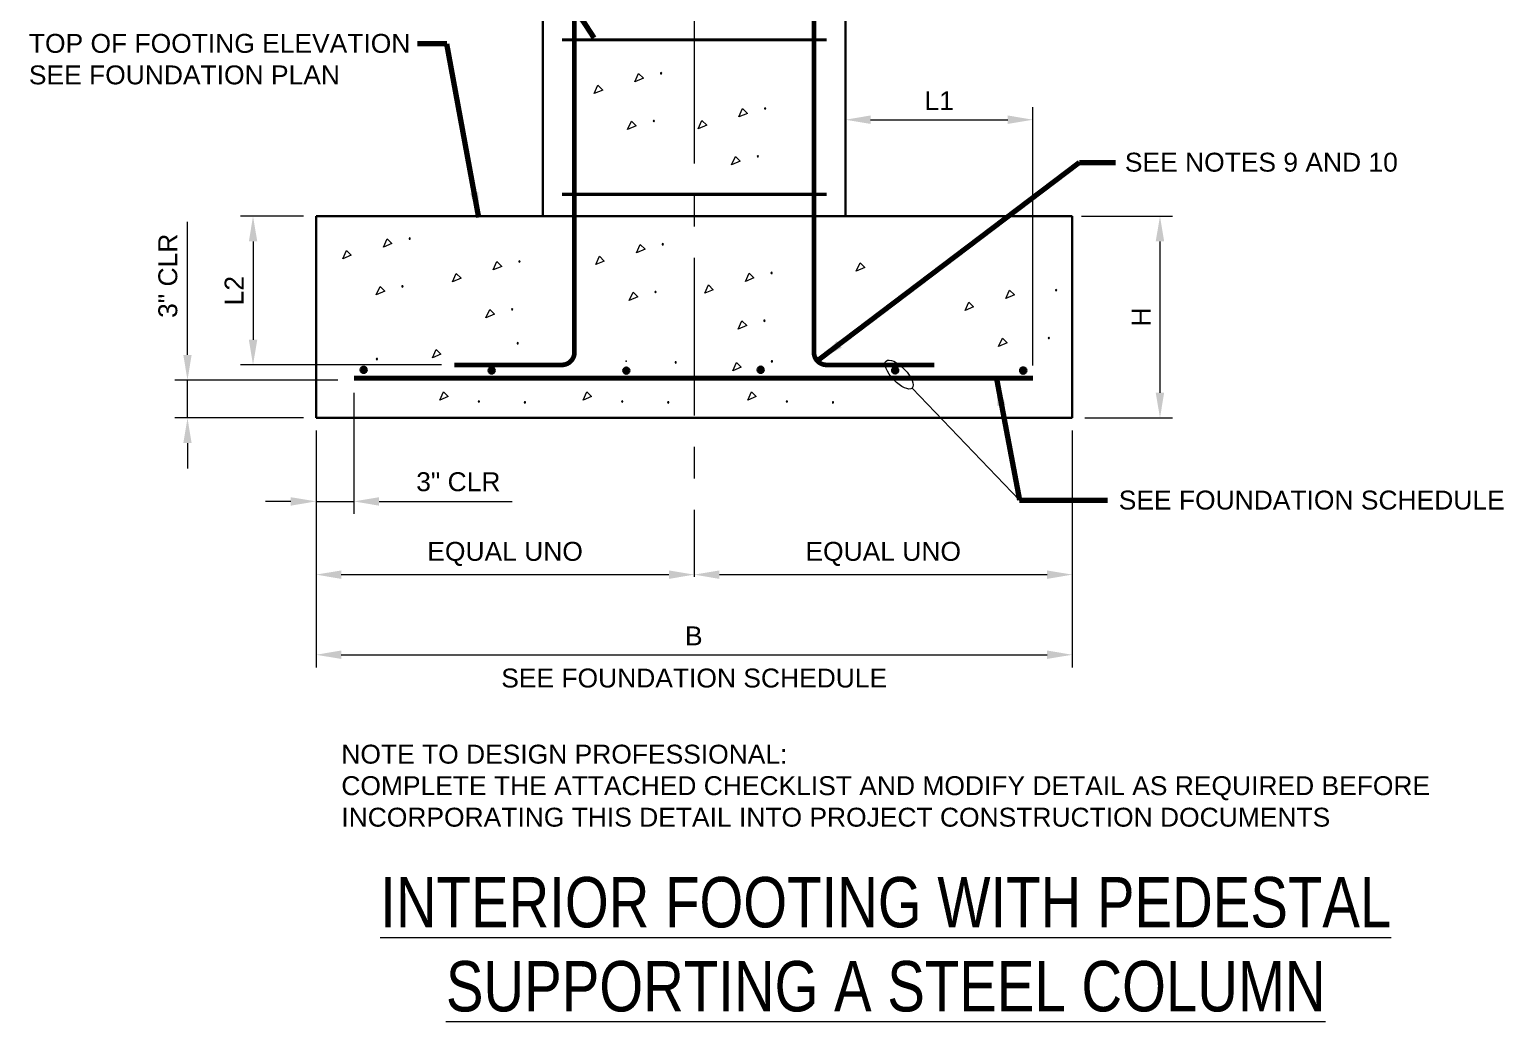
# Model space of a CAD drawing. Header units: inches. Extents: x -285 to -149, y 1893 to 2063.
# Drawn here: x -284.5 to -167.6, y 1893.1 to 1971.9 of the extents above; entities that cross this region are included whole.
import ezdxf

# ---------------------------------------------------------------- set-up
doc = ezdxf.new("R2010")
doc.units = ezdxf.units.IN
doc.header["$LTSCALE"] = 5
doc.header["$MEASUREMENT"] = 0
doc.linetypes.add('CENTER', pattern=[2, 1.25, -0.25, 0.25, -0.25])
doc.linetypes.add('CENTERX2', pattern=[4, 2.5, -0.5, 0.5, -0.5])
for name, color, linetype, lineweight in [('S-ANNO-DIMS', 1, 'Continuous', 20), ('S-ANNO-TEXT', 7, 'Continuous', 20), ('S-DELT-PATT', 7, 'Continuous', 15), ('S-DETL', 3, 'Continuous', 30), ('S-GRID', 9, 'CENTER', 20)]:
    doc.layers.add(name, color=color, linetype=linetype, lineweight=lineweight)
doc.styles.add('Romans', font='arial.ttf')
doc.dimstyles.get("Standard").update_dxf_attribs({"dimtxt": 0.18, "dimasz": 0.18, "dimexe": 0.18, "dimexo": 0.0625, "dimgap": 0.09, "dimtad": 0, "dimtih": 1, "dimtoh": 1, "dimdec": 4, "dimzin": 0, "dimdsep": 46, "dimtxsty": 'Standard', "dimcen": 0.09, "dimadec": 0, "dimazin": 0, "dimtfac": 1, "dimtdec": 4, "dimtofl": 0, "dimtmove": 0, "dimatfit": 3, "dimfxl": 1, "dimtolj": 1, "dimtzin": 0, "dimarcsym": 0})

# ---------------------------------------------------------------- blocks, each defined once
blk = doc.blocks.new('*D1')
at = {"layer": 'Defpoints', "color": 0, "transparency": 16777216}
for p in [(-259.07, 1944.03), (-271.99, 1941.03), (-261.79, 1941.03)]:
    blk.add_point(p, dxfattribs=at)
at = {"layer": 'S-ANNO-DIMS', "transparency": 16777216}
for p, q in [((-271.99, 1946.03), (-271.99, 1956.6)), ((-260.07, 1944.03), (-272.99, 1944.03)), ((-271.99, 1941.03), (-271.99, 1944.03)), ((-262.79, 1941.03), (-272.99, 1941.03)), ((-271.99, 1939.03), (-271.99, 1937.03))]:
    blk.add_line(p, q, dxfattribs=at)
for points in [[(-272.32, 1946.03), (-271.66, 1946.03), (-271.99, 1944.03)], [(-272.32, 1939.03), (-271.66, 1939.03), (-271.99, 1941.03)]]:
    blk.add_solid(points, dxfattribs=at)
at = {"layer": 'S-ANNO-DIMS', "transparency": 16777216, "insert": (-273.54, 1952.31), "char_height": 1.5, "attachment_point": 5, "rotation": 90, "style": 'Romans'}
blk.add_mtext('\\A1;3" CLR', dxfattribs=at)
blk = doc.blocks.new('*D2')
at = {"layer": 'Defpoints', "color": 0, "transparency": 16777216}
for p in [(-258.79, 1944.03), (-261.79, 1940.12), (-258.79, 1934.41)]:
    blk.add_point(p, dxfattribs=at)
at = {"layer": 'S-ANNO-DIMS', "transparency": 16777216}
for p, q in [((-258.79, 1943.03), (-258.79, 1933.41)), ((-261.79, 1939.12), (-261.79, 1933.41)), ((-263.79, 1934.41), (-265.79, 1934.41)), ((-261.79, 1934.41), (-258.79, 1934.41)), ((-256.79, 1934.41), (-246.22, 1934.41))]:
    blk.add_line(p, q, dxfattribs=at)
for points in [[(-263.79, 1934.74), (-263.79, 1934.07), (-261.79, 1934.41)], [(-256.79, 1934.74), (-256.79, 1934.07), (-258.79, 1934.41)]]:
    blk.add_solid(points, dxfattribs=at)
at = {"layer": 'S-ANNO-DIMS', "transparency": 16777216, "insert": (-250.5, 1935.96), "char_height": 1.5, "attachment_point": 5, "style": 'Romans'}
blk.add_mtext('\\A1;3" CLR', dxfattribs=at)
blk = doc.blocks.new('*D3')
at = {"layer": 'Defpoints', "color": 0, "transparency": 16777216}
for p in [(-261.79, 1941.03), (-201.79, 1941.03), (-201.79, 1922.24)]:
    blk.add_point(p, dxfattribs=at)
at = {"layer": 'S-ANNO-DIMS', "transparency": 16777216}
for p, q in [((-261.79, 1940.03), (-261.79, 1921.24)), ((-201.79, 1940.03), (-201.79, 1921.24)), ((-259.79, 1922.24), (-203.79, 1922.24))]:
    blk.add_line(p, q, dxfattribs=at)
for points in [[(-259.79, 1922.58), (-259.79, 1921.91), (-261.79, 1922.24)], [(-203.79, 1922.58), (-203.79, 1921.91), (-201.79, 1922.24)]]:
    blk.add_solid(points, dxfattribs=at)
at = {"layer": 'S-ANNO-DIMS', "transparency": 16777216, "insert": (-231.82, 1923.74), "char_height": 1.5, "attachment_point": 5, "style": 'Romans'}
blk.add_mtext('\\A1;B', dxfattribs=at)
blk = doc.blocks.new('*D4')
at = {"layer": 'Defpoints', "color": 0, "transparency": 16777216}
for p in [(-201.79, 1941.03), (-231.79, 1928.6), (-201.79, 1928.6)]:
    blk.add_point(p, dxfattribs=at)
at = {"layer": 'S-ANNO-DIMS', "transparency": 16777216}
for p, q in [((-201.79, 1940.03), (-201.79, 1927.6)), ((-229.79, 1928.6), (-203.79, 1928.6))]:
    blk.add_line(p, q, dxfattribs=at)
for points in [[(-229.79, 1928.93), (-229.79, 1928.26), (-231.79, 1928.6)], [(-203.79, 1928.93), (-203.79, 1928.26), (-201.79, 1928.6)]]:
    blk.add_solid(points, dxfattribs=at)
at = {"layer": 'S-ANNO-DIMS', "transparency": 16777216, "insert": (-216.79, 1930.24), "char_height": 1.5, "attachment_point": 5, "style": 'Romans'}
blk.add_mtext('\\A1;EQUAL UNO', dxfattribs=at)
blk = doc.blocks.new('*D5')
at = {"layer": 'Defpoints', "color": 0, "transparency": 16777216}
for p in [(-261.79, 1941.03), (-231.79, 1928.6), (-231.79, 1928.6)]:
    blk.add_point(p, dxfattribs=at)
at = {"layer": 'S-ANNO-DIMS', "transparency": 16777216}
for p, q in [((-261.79, 1940.03), (-261.79, 1927.6)), ((-259.79, 1928.6), (-233.79, 1928.6))]:
    blk.add_line(p, q, dxfattribs=at)
for points in [[(-259.79, 1928.93), (-259.79, 1928.26), (-261.79, 1928.6)], [(-233.79, 1928.93), (-233.79, 1928.26), (-231.79, 1928.6)]]:
    blk.add_solid(points, dxfattribs=at)
at = {"layer": 'S-ANNO-DIMS', "transparency": 16777216, "insert": (-246.79, 1930.24), "char_height": 1.5, "attachment_point": 5, "style": 'Romans'}
blk.add_mtext('\\A1;EQUAL UNO', dxfattribs=at)
blk = doc.blocks.new('*D6')
at = {"layer": 'Defpoints', "color": 0, "transparency": 16777216}
for p in [(-202.07, 1957.04), (-201.79, 1941.03), (-194.83, 1941.03)]:
    blk.add_point(p, dxfattribs=at)
at = {"layer": 'S-ANNO-DIMS', "transparency": 16777216}
for p, q in [((-201.07, 1957.04), (-193.83, 1957.04)), ((-194.83, 1955.04), (-194.83, 1943.03)), ((-200.79, 1941.03), (-193.83, 1941.03))]:
    blk.add_line(p, q, dxfattribs=at)
for points in [[(-195.17, 1955.04), (-194.5, 1955.04), (-194.83, 1957.04)], [(-195.17, 1943.03), (-194.5, 1943.03), (-194.83, 1941.03)]]:
    blk.add_solid(points, dxfattribs=at)
at = {"layer": 'S-ANNO-DIMS', "transparency": 16777216, "insert": (-196.33, 1949.04), "char_height": 1.5, "attachment_point": 5, "rotation": 90, "style": 'Romans'}
blk.add_mtext('\\A1;H', dxfattribs=at)
blk = doc.blocks.new('*D9')
at = {"layer": 'Defpoints', "color": 0, "transparency": 16777216}
for p in [(-261.79, 1957.03), (-266.79, 1945.24), (-250.83, 1945.24)]:
    blk.add_point(p, dxfattribs=at)
at = {"layer": 'S-ANNO-DIMS', "transparency": 16777216}
for p, q in [((-262.79, 1957.03), (-267.79, 1957.03)), ((-266.79, 1955.03), (-266.79, 1947.24)), ((-251.83, 1945.24), (-267.79, 1945.24))]:
    blk.add_line(p, q, dxfattribs=at)
for points in [[(-267.12, 1955.03), (-266.45, 1955.03), (-266.79, 1957.03)], [(-267.12, 1947.24), (-266.45, 1947.24), (-266.79, 1945.24)]]:
    blk.add_solid(points, dxfattribs=at)
at = {"layer": 'S-ANNO-DIMS', "transparency": 16777216, "insert": (-268.29, 1951.13), "char_height": 1.5, "attachment_point": 5, "rotation": 90, "style": 'Romans'}
blk.add_mtext('\\A1;L2', dxfattribs=at)
blk = doc.blocks.new('*D10')
at = {"layer": 'Defpoints', "color": 0, "transparency": 16777216}
for p in [(-204.91, 1964.69), (-219.79, 1957.03), (-204.91, 1944.19)]:
    blk.add_point(p, dxfattribs=at)
at = {"layer": 'S-ANNO-DIMS', "transparency": 16777216}
for p, q in [((-219.79, 1958.03), (-219.79, 1965.69)), ((-204.91, 1945.19), (-204.91, 1965.69)), ((-217.79, 1964.69), (-206.91, 1964.69))]:
    blk.add_line(p, q, dxfattribs=at)
for points in [[(-217.79, 1965.03), (-217.79, 1964.36), (-219.79, 1964.69)], [(-206.91, 1965.03), (-206.91, 1964.36), (-204.91, 1964.69)]]:
    blk.add_solid(points, dxfattribs=at)
at = {"layer": 'S-ANNO-DIMS', "transparency": 16777216, "insert": (-212.35, 1966.2), "char_height": 1.5, "attachment_point": 5, "style": 'Romans'}
blk.add_mtext('\\A1;L1', dxfattribs=at)

msp = doc.modelspace()

# ---------------------------------------------------------------- hatches: boundary and pattern name
at = {"layer": 'S-DETL'}
h = msp.add_hatch(color=256, dxfattribs=at)
h.dxf.hatch_style = 1
h.paths.add_polyline_path([(-258.2612176, 1944.8473516, 1), (-257.7612176, 1944.8473516, 1)])
h = msp.add_hatch(color=256, dxfattribs=at)
h.dxf.hatch_style = 1
h.paths.add_polyline_path([(-248.1115884, 1944.7942962, 1), (-247.6115884, 1944.7942962, 1)])
h = msp.add_hatch(color=256, dxfattribs=at)
h.dxf.hatch_style = 1
h.paths.add_polyline_path([(-237.4257258, 1944.7863599, 1), (-236.9257258, 1944.7863599, 1)])
h = msp.add_hatch(color=256, dxfattribs=at)
h.dxf.hatch_style = 1
h.paths.add_polyline_path([(-226.7619465, 1944.8523225, 1), (-226.2619465, 1944.8523225, 1)])
h = msp.add_hatch(color=256, dxfattribs=at)
h.dxf.hatch_style = 1
h.paths.add_polyline_path([(-216.0921875, 1944.8009988, 1), (-215.5921875, 1944.8009988, 1)])
h = msp.add_hatch(color=256, dxfattribs=at)
h.dxf.hatch_style = 1
h.paths.add_polyline_path([(-205.9338368, 1944.7927246, 1), (-205.4338368, 1944.7927246, 1)])

# ---------------------------------------------------------------- linework, layer by layer
at = {"layer": 'S-ANNO-TEXT'}
msp.add_lwpolyline([(-214.502058, 1943.4014322), (-205.9858609, 1934.5075274)], dxfattribs=at)
msp.add_ellipse((-215.5294603, 1944.4744016), major_axis=(-1.0274023, 1.0729694), ratio=0.4, dxfattribs=at)
at = {"layer": 'S-DELT-PATT', "flags": 128}
for points in [[(-235.8180571, 1967.9892467), (-236.49232, 1967.7015964), (-236.1929498, 1968.3641394)], [(-239.0468599, 1967.0482888), (-239.7211229, 1966.7606384), (-239.4217526, 1967.4231815)], [(-227.56648, 1965.1976556), (-228.2407429, 1964.9100053), (-227.9413727, 1965.5725483)], [(-236.3914391, 1964.1951446), (-237.0657021, 1963.9074943), (-236.7663319, 1964.5700374)], [(-230.7952828, 1964.2566977), (-231.4695458, 1963.9690473), (-231.1701755, 1964.6315904)], [(-228.1398621, 1961.4035535), (-228.814125, 1961.1159032), (-228.5147548, 1961.7784463)], [(-258.9935819, 1953.9343054), (-259.6678449, 1953.6466551), (-259.3684747, 1954.3091981)], [(-255.7647791, 1954.8752633), (-256.4390421, 1954.587613), (-256.1396718, 1955.250156)], [(-235.6881096, 1954.4208185), (-236.3623725, 1954.1331681), (-236.0630023, 1954.7957112)], [(-247.0583932, 1953.0574824), (-247.7326562, 1952.7698321), (-247.4332859, 1953.4323751)], [(-238.9169124, 1953.4798605), (-239.5911753, 1953.1922102), (-239.2918051, 1953.8547532)], [(-218.2554865, 1952.9604937), (-218.9297495, 1952.6728434), (-218.6303792, 1953.3353864)], [(-250.287196, 1952.1165245), (-250.961459, 1951.8288741), (-250.6620888, 1952.4914172)], [(-227.0466974, 1952.1485927), (-227.7209604, 1951.8609424), (-227.4215901, 1952.5234854)], [(-256.3381612, 1951.0811613), (-257.0124242, 1950.7935109), (-256.7130539, 1951.456054)], [(-236.2614916, 1950.6267164), (-236.9357546, 1950.3390661), (-236.6363844, 1951.0016091)], [(-230.2755002, 1951.2076348), (-230.9497632, 1950.9199844), (-230.6503929, 1951.5825275)], [(-206.3852715, 1950.7852581), (-207.0595345, 1950.4976078), (-206.7601642, 1951.1601508)], [(-247.6317753, 1949.2633803), (-248.3060383, 1948.97573), (-248.006668, 1949.6382731)], [(-209.6140743, 1949.8443002), (-210.2883373, 1949.5566499), (-209.988967, 1950.2191929)], [(-227.6200795, 1948.3544906), (-228.2943425, 1948.0668403), (-227.9949722, 1948.7293833)], [(-206.9586536, 1946.991156), (-207.6329166, 1946.7035057), (-207.3335463, 1947.3660488)], [(-251.8764578, 1946.0860986), (-252.5507208, 1945.7984482), (-252.2513505, 1946.4609913)], [(-228.0489094, 1945.0614336), (-228.7231723, 1944.7737833), (-228.4238021, 1945.4363263)], [(-251.3018896, 1942.7261404), (-251.9761525, 1942.4384901), (-251.6767823, 1943.1010331)], [(-239.928162, 1942.7261404), (-240.6024249, 1942.4384901), (-240.3030547, 1943.1010331)], [(-226.8589643, 1942.7261404), (-227.5332273, 1942.4384901), (-227.233857, 1943.1010331)]]:
    msp.add_lwpolyline(points, close=True, dxfattribs=at)
for points in [[(-234.4663872, 1968.3753427, 1), (-234.3627072, 1968.3753427, 1)], [(-226.2148101, 1965.5837516, 1), (-226.1111301, 1965.5837516, 1)], [(-235.0397693, 1964.5812406, 1), (-234.9360893, 1964.5812406, 1)], [(-226.7881922, 1961.7896495, 1), (-226.6845122, 1961.7896495, 1)], [(-254.4131092, 1955.2613593, 1), (-254.3094292, 1955.2613593, 1)], [(-234.3364397, 1954.8069144, 1), (-234.2327597, 1954.8069144, 1)], [(-245.7067233, 1953.4435784, 1), (-245.6030433, 1953.4435784, 1)], [(-225.6950275, 1952.5346886, 1), (-225.5913475, 1952.5346886, 1)], [(-254.9864913, 1951.4672572, 1), (-254.8828113, 1951.4672572, 1)], [(-234.9098217, 1951.0128124, 1), (-234.8061417, 1951.0128124, 1)], [(-203.1262012, 1951.1713541, 1), (-203.0225212, 1951.1713541, 1)], [(-246.2801054, 1949.6494763, 1), (-246.1764254, 1949.6494763, 1)], [(-226.2684096, 1948.7405866, 1), (-226.1647296, 1948.7405866, 1)], [(-203.6995833, 1947.377252, 1), (-203.5959033, 1947.377252, 1)], [(-245.8438782, 1946.9561134, 1), (-245.7401982, 1946.9561134, 1)], [(-257.0106386, 1945.7051778, 1), (-256.9069586, 1945.7051778, 1)], [(-233.308657, 1945.4361859, 1), (-233.204977, 1945.4361859, 1)], [(-225.6667104, 1945.5178529, 1), (-225.5630304, 1945.5178529, 1)], [(-222.0163298, 1945.4418316, 1), (-221.9126498, 1945.4418316, 1)], [(-248.9196906, 1942.3350085, 1), (-248.8160106, 1942.3350085, 1)], [(-245.26931, 1942.2589872, 1), (-245.16563, 1942.2589872, 1)], [(-237.545963, 1942.3350085, 1), (-237.442283, 1942.3350085, 1)], [(-233.8955824, 1942.2589872, 1), (-233.7919024, 1942.2589872, 1)], [(-224.4767653, 1942.3350085, 1), (-224.3730853, 1942.3350085, 1)], [(-220.8263847, 1942.2589872, 1), (-220.7227047, 1942.2589872, 1)]]:
    msp.add_lwpolyline(points, format="xyb", close=True, dxfattribs=at)
at = {"layer": 'S-DELT-PATT'}
msp.add_point((-237.1783702, 1945.543438), dxfattribs=at)
at = {"layer": 'S-DETL', "linetype": 'Continuous'}
for p, q in [((-243.7867296, 2002.0936153), (-243.7867296, 1957.0276153)), ((-219.7867296, 2002.0936153), (-219.7867296, 1956.9676153)), ((-261.7867296, 1957.0276153), (-201.7867296, 1957.0276153)), ((-261.7867296, 1957.0276153), (-261.7867296, 1941.0276153)), ((-201.7867296, 1957.0276153), (-201.7867296, 1941.0276153)), ((-261.7867296, 1941.0276153), (-201.7867296, 1941.0276153))]:
    msp.add_line(p, q, dxfattribs=at)
at = {"layer": 'S-DETL', "linetype": 'Continuous', "const_width": 0.375}
for points in [[(-241.2867296, 2000.4381489), (-241.2867296, 1946.2384988, -0.4142135624), (-242.2867296, 1945.2384988), (-250.8300265, 1945.2384988)], [(-222.2867296, 2000.4381489), (-222.2867296, 1946.2384988, 0.4142135624), (-221.2867296, 1945.2384988), (-212.7434328, 1945.2384988)]]:
    msp.add_lwpolyline(points, format="xyb", dxfattribs=at)
at = {"layer": 'S-DETL'}
for points, const_width in [([(-242.2867296, 1971.0276153), (-221.2867296, 1971.0276153)], 0.25), ([(-242.2867296, 1958.7776153), (-221.2867296, 1958.7776153)], 0.25), ([(-258.7867296, 1944.1872831), (-204.9078362, 1944.1872831)], 0.375)]:
    msp.add_lwpolyline(points, dxfattribs=dict(at, const_width=const_width))
for centre in [(-258.0112176, 1944.8473516), (-247.8615884, 1944.7942962), (-237.1757258, 1944.7863599), (-226.5119465, 1944.8523225), (-215.8421875, 1944.8009988), (-205.6838368, 1944.7927246)]:
    msp.add_circle(centre, 0.25, dxfattribs=at)
at = {"layer": 'S-GRID', "linetype": 'CENTERX2'}
msp.add_line((-231.7867296, 2053.7296153), (-231.7867296, 1928.4337345), dxfattribs=at)

# ---------------------------------------------------------------- texts
at = {"layer": 'S-ANNO-DIMS', "insert": (-231.7867296, 1920.3831125), "char_height": 1.499999989, "attachment_point": 5, "style": 'Romans'}
msp.add_mtext('\\A1;SEE FOUNDATION SCHEDULE', dxfattribs=at)
at = {"layer": 'S-ANNO-TEXT', "style": 'Romans'}
for s, insert, char_height, attachment_point in [('\\A1;TOP OF FOOTING ELEVATION \\PSEE FOUNDATION PLAN', (-284.5722703, 1971.4992277), 1.499999989, 1), ('\\A1;SEE NOTES 9 AND 10', (-197.6173354, 1962.0723755), 1.499999989, 1), ('\\A1;SEE FOUNDATION SCHEDULE', (-198.1033494, 1935.2643497), 1.499999989, 1), ('NOTE TO DESIGN PROFESSIONAL: \\PCOMPLETE THE ATTACHED CHECKLIST AND MODIFY DETAIL AS REQUIRED BEFORE \\PINCORPORATING THIS DETAIL INTO PROJECT CONSTRUCTION DOCUMENTS', (-259.7829497, 1915.1043267), 1.499999989, 1), ('{\\W0.8;\\LINTERIOR FOOTING WITH PEDESTAL \\PSUPPORTING A STEEL COLUMN}', (-216.5905557, 1904.6097837), 4, 2)]:
    msp.add_mtext(s, dxfattribs=dict(at, insert=insert, char_height=char_height, attachment_point=attachment_point))

# ---------------------------------------------------------------- dimensions: what is measured, and where the dimension line sits
at = {"layer": 'S-ANNO-DIMS'}
for base, p1, p2, text, picture, middle in [((-204.9078362, 1964.6947979), (-219.7867296, 1957.0276153), (-204.9078362, 1944.1872831), 'L1', '*D10', (-212.3472829, 1964.6947979)), ((-258.7867296, 1934.4053444), (-261.7867296, 1940.1220372), (-258.7867296, 1944.0276153), '3" CLR', '*D2', (-250.5022822, 1934.4053444)), ((-201.7867296, 1922.2425372), (-261.7867296, 1941.0276153), (-201.7867296, 1941.0276153), 'B', '*D3', (-231.8237829, 1922.2425372)), ((-231.7867296, 1928.5955878), (-261.7867296, 1941.0276153), (-231.7867296, 1928.5955878), 'EQUAL UNO', '*D5', (-246.7867296, 1928.5955878)), ((-201.7867296, 1928.5955878), (-231.7867296, 1928.5955878), (-201.7867296, 1941.0276153), 'EQUAL UNO', '*D4', (-216.7867296, 1928.5955878))]:
    dim = msp.add_linear_dim(base=base, p1=p1, p2=p2, text=text, dimstyle='Standard', override={"dimscale": 16, "dimtxt": 0.09375, "dimasz": 0.125, "dimexe": 0.0625, "dimgap": 0.0625, "dimtih": 0, "dimtoh": 0, "dimdec": 5, "dimlfac": 1, "dimrnd": 0.03125, "dimzin": 7, "dimlunit": 4, "dimtxsty": 'Romans', "dimcen": 0.125, "dimclrd": 256, "dimclre": 256, "dimclrt": 256, "dimadec": 4, "dimtdec": 5, "dimtofl": 1, "dimtvp": 1, "dimfrac": 2, "dimtzin": 3, "dimlwd": 65535, "dimlwe": 65535}, dxfattribs=at)
    dim.commit()
    dim.dimension.update_dxf_attribs({"geometry": picture, "text_midpoint": middle, "dimtype": 128})
for base, p1, p2, text, picture, middle in [((-271.9891722, 1941.0276153), (-259.0656704, 1944.0276153), (-261.7867296, 1941.0276153), '3" CLR', '*D1', (-271.9891722, 1952.3120627)), ((-266.7867296, 1945.2384988), (-261.7867296, 1957.0276153), (-250.8300265, 1945.2384988), 'L2', '*D9', (-266.7867296, 1951.133057)), ((-194.8332546, 1941.0276153), (-202.0656704, 1957.044469), (-201.7867296, 1941.0276153), 'H', '*D6', (-194.8332546, 1949.0360422))]:
    dim = msp.add_linear_dim(base=base, p1=p1, p2=p2, angle=90, text=text, dimstyle='Standard', override={"dimscale": 16, "dimtxt": 0.09375, "dimasz": 0.125, "dimexe": 0.0625, "dimgap": 0.0625, "dimtih": 0, "dimtoh": 0, "dimdec": 5, "dimlfac": 1, "dimrnd": 0.03125, "dimzin": 7, "dimlunit": 4, "dimtxsty": 'Romans', "dimcen": 0.125, "dimclrd": 256, "dimclre": 256, "dimclrt": 256, "dimadec": 4, "dimtdec": 5, "dimtofl": 1, "dimtvp": 1, "dimfrac": 2, "dimtzin": 3, "dimlwd": 65535, "dimlwe": 65535}, dxfattribs=at)
    dim.commit()
    dim.dimension.update_dxf_attribs({"geometry": picture, "text_midpoint": middle, "dimtype": 128})

# ---------------------------------------------------------------- leaders
at = {"layer": 'S-ANNO-TEXT'}
for points in [[(-239.7193437, 1971.1779995), (-247.7961849, 1983.641512), (-255.4379596, 1983.641512)], [(-248.8670701, 1956.9279995), (-251.4181556, 1970.7231363), (-253.7460427, 1970.7231363)], [(-221.8612539, 1945.6639745), (-201.2285663, 1961.2967957), (-198.3673354, 1961.2967957)], [(-207.7814834, 1943.9997831), (-205.9858609, 1934.5075274), (-198.9855434, 1934.5075274)]]:
    msp.add_leader(points, dimstyle='Standard', override={"dimscale": 16, "dimtxt": 0.09375, "dimasz": 0.125, "dimexe": 0.0625, "dimgap": 0.0625, "dimtad": 0, "dimtih": 0, "dimtoh": 0, "dimdec": 5, "dimlfac": 16, "dimrnd": 0.03125, "dimzin": 7, "dimlunit": 4, "dimtxsty": 'Romans', "dimcen": 0.125, "dimclrd": 256, "dimclre": 256, "dimclrt": 256, "dimadec": 4, "dimtdec": 5, "dimtofl": 1, "dimtvp": 1, "dimfrac": 2, "dimtzin": 3, "dimlwd": 65535, "dimlwe": 65535}, dxfattribs=at)

doc.saveas('drawing.dxf')
